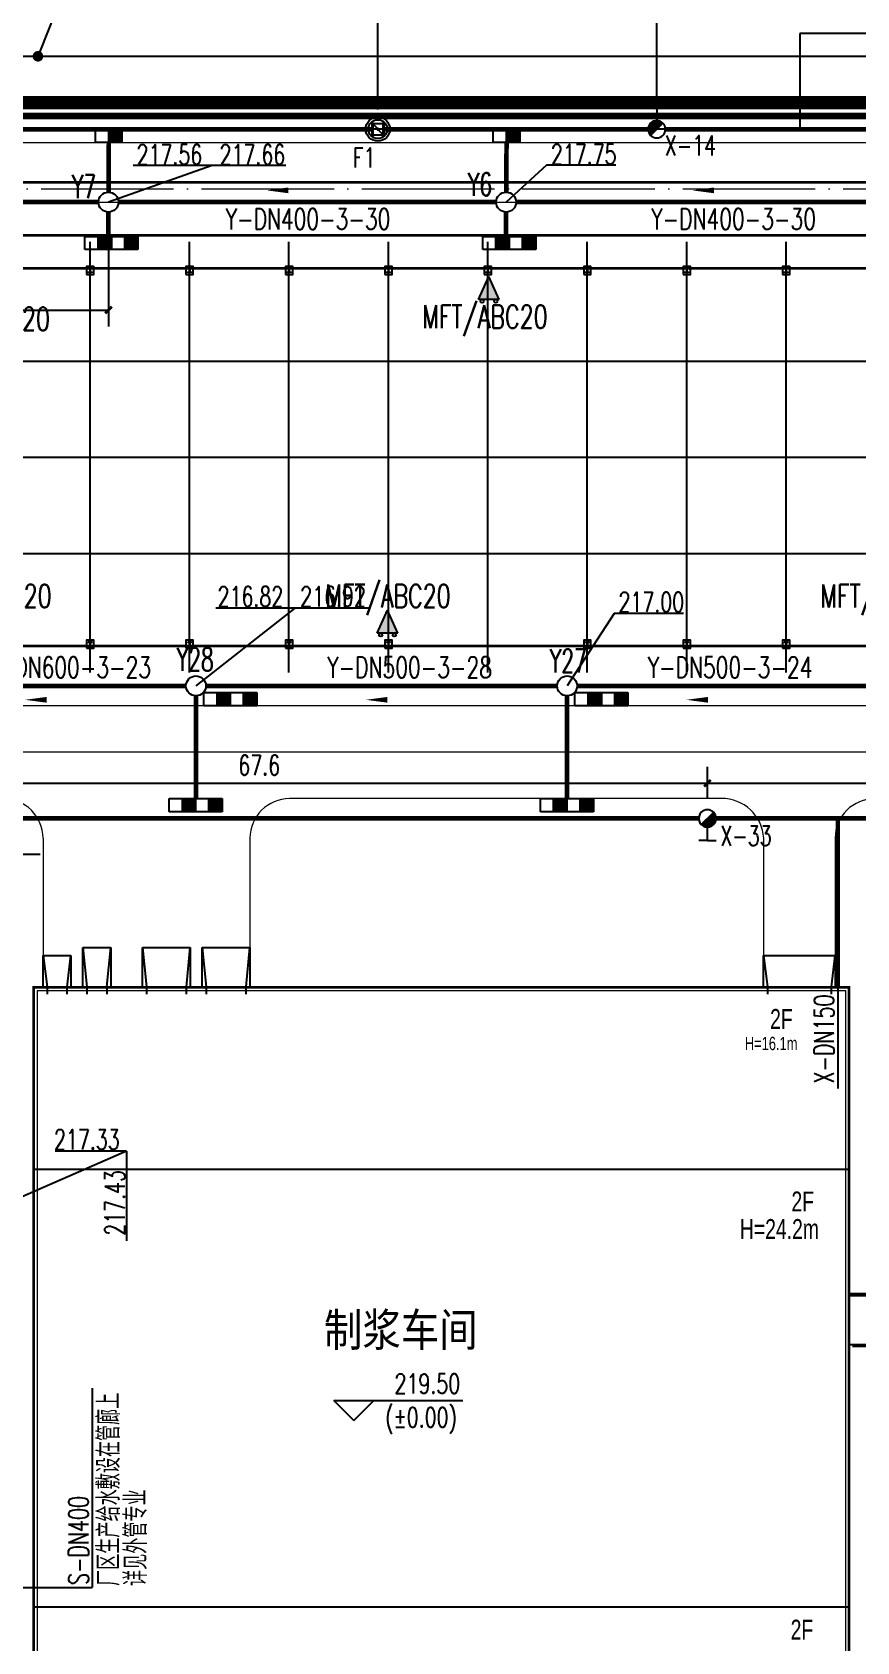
# Model space of a CAD drawing. Header units: metres. Extents: x 497246 to 997717, y 2998582 to 5998198.
# Drawn here: x 497780.1 to 497842.3, y 2999138.2 to 2999259.7 of the extents above; entities that cross this region are included whole.
import ezdxf
from ezdxf.enums import TextEntityAlignment as Align

# ---------------------------------------------------------------- set-up
doc = ezdxf.new("R2010")
doc.units = ezdxf.units.M
doc.header["$LTSCALE"] = 1000
for name, pattern in [('ACAD_ISO05W100', [34, 24, -3, 0.5, -3, 0.5, -3]), ('CENTER', [2, 1.25, -0.25, 0.25, -0.25]), ('DASH', [0.35, 0.25, -0.1]), ('DASHED', [19.05, 12.7, -6.35]), ('DOTE', [2.42, 2, -0.2, 0.02, -0.2]), ('PHANTOM2', [31.75, 15.875, -3.175, 3.175, -3.175, 3.175, -3.175])]:
    doc.linetypes.add(name, pattern=pattern)
doc.layers.get('0').update_dxf_attribs({"linetype": 'CONTINUOUS'})
doc.layers.get('Defpoints').update_dxf_attribs({"linetype": 'CONTINUOUS'})
for name, color, linetype in [('COLUMN', 9, 'CONTINUOUS'), ('DIM_LEAD', 3, 'CONTINUOUS'), ('DOTE', 1, 'CENTER'), ('EQUIP_消火栓', 7, 'CONTINUOUS'), ('EQUIP_灭火器', 7, 'CONTINUOUS'), ('PIPE-消防', 1, 'CONTINUOUS'), ('PIPE-给水', 3, 'CONTINUOUS'), ('PIPE-雨水', 4, 'CONTINUOUS'), ('PUB_TEXT', 7, 'CONTINUOUS'), ('RD-侧石线', 5, 'CONTINUOUS'), ('RD-红线', 7, 'CONTINUOUS'), ('TEXT_灭火器', 7, 'CONTINUOUS'), ('TEXT_雨水', 7, 'CONTINUOUS'), ('TWT_DIM', 3, 'CONTINUOUS'), ('TWT_雨水口', 4, 'CONTINUOUS'), ('VALVE_喷淋', 7, 'CONTINUOUS'), ('WELL_雨水', 4, 'CONTINUOUS'), ('围墙', 6, 'FENCELINE2'), ('图例层', 7, 'CONTINUOUS'), ('建筑', 7, 'CONTINUOUS'), ('建筑门坡散水', 9, 'CONTINUOUS'), ('文字', 255, 'CONTINUOUS'), ('新建建筑', 2, 'CONTINUOUS'), ('用地边界', 7, 'CONTINUOUS'), ('红线', 1, 'PHANTOM2'), ('雨水标注', 100, 'CONTINUOUS')]:
    doc.layers.add(name, color=color, linetype=linetype)
doc.layers.add('建筑轴线', color=1, linetype='DOTE', lineweight=15, plot=False)
doc.layers.add('道路', color=4, linetype='CONTINUOUS', lineweight=15)
doc.layers.add('道路中线', color=1, linetype='DOTE', lineweight=13)
doc.styles.add('_TCH_DIM', font='SIMPLEX', dxfattribs={"bigfont": 'GBCBIG'})
doc.styles.add('_TCH_DIM_T3', font='SIMPLEX', dxfattribs={"width": 0.705882, "bigfont": 'GBCBIG'})
doc.styles.add('_TWT_WELL', font='SIMPLEX', dxfattribs={"width": 0.8, "height": 3.5, "bigfont": 'HZTXT'})
doc.styles.add('HZTXT', font='txt', dxfattribs={"width": 0.7, "bigfont": 'HZTXT'})
doc.styles.get("Standard").update_dxf_attribs({"font": 'rs.shx', "bigfont": 'hztxt.shx'})
doc.styles.add('TG_LINETYPE', font='SIMPLEX', dxfattribs={"width": 0.8, "height": 3, "bigfont": 'HZTXT'})
doc.styles.add('亨利项目总图布置_2022_8_8_t3--03$0$亨利项目总图布置_2022_8_8_t3--02$0$CEC', font='ARIALN.TTF')
doc.linetypes.add('FENCELINE2', pattern='A,6.35,-2.54,[132,ltypeshp.shx,S=2.54,R=0,X=-2.54,Y=0],-2.54,25.4', length=36.83)
doc.linetypes.add('TG_QS', pattern='A,3,-0.6,["QS",TG_LINETYPE,S=0.1,R=0,X=-0.52,Y=-0.15],0', length=3.6)
doc.linetypes.add('TG_X', pattern='A,3,-0.3,["X",TG_LINETYPE,S=0.1,R=0,X=-0.23,Y=-0.15],0', length=3.3)
doc.linetypes.add('TG_Y', pattern='A,2,-0.3,["Y",TG_LINETYPE,S=0.1,R=0,X=-0.23,Y=-0.15],0', length=2.3)
doc.dimstyles.new('_TWT_ARCH&&1', dxfattribs={"dimtxt": 1.4875, "dimasz": 0.5, "dimexe": 1.25, "dimexo": 1.5, "dimgap": 0.63125, "dimtad": 1, "dimdec": 1, "dimzin": 0, "dimdsep": 46, "dimtxsty": '_TCH_DIM_T3', "dimblk": 'ARCHTICK', "dimcen": 0.09, "dimclrt": 7, "dimazin": 2, "dimtfac": 1, "dimtdec": 1, "dimtix": 1, "dimtmove": 2, "dimatfit": 3, "dimfxl": 1, "dimtolj": 1, "dimtzin": 0, "dimarcsym": 0})

# ---------------------------------------------------------------- blocks, each defined once
blk = doc.blocks.new('$VALVE$00000316')
for p, q in [((-125, 72), (125, -72)), ((-125, 72), (-125, -72)), ((-125, 72), (125, 72)), ((125, 72), (125, -72)), ((-125, -72), (125, -72))]:
    blk.add_line(p, q)
at = {"const_width": 21.1}
blk.add_lwpolyline([(-11, 0, 1), (11, 0, 1)], format="xyb", close=True, dxfattribs=at)
for p in [(-125, 0), (125, 0)]:
    blk.add_point(p)
at = {"color": 7, "flags": 9}
for tag in ['XSIZE', 'YSIZE']:
    blk.add_attdef(tag, (0, 0), '', height=0.5, dxfattribs=at)
blk = doc.blocks.new('_ArchTick')
at = {"color": 0, "linetype": 'ByBlock', "const_width": 0.4}
blk.add_lwpolyline([(-0.5, -0.5), (0.5, 0.5)], dxfattribs=at)
blk = doc.blocks.new('*D479')
at = {"layer": 'Defpoints', "color": 0, "transparency": 16777216}
for p in [(497830.99, 2999202.98), (497763.37, 2999200.33), (497830.99, 2999200.33)]:
    blk.add_point(p, dxfattribs=at)
at = {"layer": 'TWT_DIM', "color": 0, "lineweight": -2, "transparency": 16777216}
for p, q in [((497763.37, 2999201.83), (497763.37, 2999204.23)), ((497830.99, 2999201.83), (497830.99, 2999204.23)), ((497763.37, 2999202.98), (497830.99, 2999202.98))]:
    blk.add_line(p, q, dxfattribs=at)
at = {"layer": 'TWT_DIM', "color": 0, "lineweight": -2, "transparency": 16777216, "xscale": 0.5, "yscale": 0.5, "zscale": 0.5, "rotation": 180}
blk.add_blockref('_ArchTick', (497763.37, 2999202.98), dxfattribs=at)
at = {"layer": 'TWT_DIM', "color": 0, "lineweight": -2, "transparency": 16777216, "xscale": 0.5, "yscale": 0.5, "zscale": 0.5}
blk.add_blockref('_ArchTick', (497830.99, 2999202.98), dxfattribs=at)
at = {"layer": 'TWT_DIM', "color": 7, "transparency": 16777216, "insert": (497797.18, 2999204.35), "char_height": 1.488, "attachment_point": 5, "style": '_TCH_DIM_T3'}
blk.add_mtext('\\A1;67.6', dxfattribs=at)
blk = doc.blocks.new('*D482')
at = {"layer": 'Defpoints', "color": 0, "transparency": 16777216}
for p in [(497806.13, 2999261.83), (497732.17, 2999252.33), (497806.13, 2999252.33)]:
    blk.add_point(p, dxfattribs=at)
at = {"layer": 'TWT_DIM', "color": 0, "lineweight": -2, "transparency": 16777216}
for p, q in [((497732.17, 2999253.83), (497732.17, 2999263.08)), ((497806.13, 2999253.83), (497806.13, 2999263.08)), ((497732.17, 2999261.83), (497806.13, 2999261.83))]:
    blk.add_line(p, q, dxfattribs=at)
at = {"layer": 'TWT_DIM', "color": 0, "lineweight": -2, "transparency": 16777216, "xscale": 0.5, "yscale": 0.5, "zscale": 0.5, "rotation": 180}
blk.add_blockref('_ArchTick', (497732.17, 2999261.83), dxfattribs=at)
at = {"layer": 'TWT_DIM', "color": 0, "lineweight": -2, "transparency": 16777216, "xscale": 0.5, "yscale": 0.5, "zscale": 0.5}
blk.add_blockref('_ArchTick', (497806.13, 2999261.83), dxfattribs=at)
at = {"layer": 'TWT_DIM', "color": 7, "transparency": 16777216, "insert": (497769.15, 2999263.2), "char_height": 1.488, "attachment_point": 5, "style": '_TCH_DIM_T3'}
blk.add_mtext('\\A1;74.0', dxfattribs=at)
blk = doc.blocks.new('*D483')
at = {"layer": 'Defpoints', "color": 0, "transparency": 16777216}
for p in [(497827.17, 2999261.83), (497806.13, 2999252.33), (497827.17, 2999252.33)]:
    blk.add_point(p, dxfattribs=at)
at = {"layer": 'TWT_DIM', "color": 0, "lineweight": -2, "transparency": 16777216}
for p, q in [((497806.13, 2999253.83), (497806.13, 2999263.08)), ((497827.17, 2999253.83), (497827.17, 2999263.08)), ((497806.13, 2999261.83), (497827.17, 2999261.83))]:
    blk.add_line(p, q, dxfattribs=at)
at = {"layer": 'TWT_DIM', "color": 0, "lineweight": -2, "transparency": 16777216, "xscale": 0.5, "yscale": 0.5, "zscale": 0.5, "rotation": 180}
blk.add_blockref('_ArchTick', (497806.13, 2999261.83), dxfattribs=at)
at = {"layer": 'TWT_DIM', "color": 0, "lineweight": -2, "transparency": 16777216, "xscale": 0.5, "yscale": 0.5, "zscale": 0.5}
blk.add_blockref('_ArchTick', (497827.17, 2999261.83), dxfattribs=at)
at = {"layer": 'TWT_DIM', "color": 7, "transparency": 16777216, "insert": (497816.65, 2999263.2), "char_height": 1.488, "attachment_point": 5, "style": '_TCH_DIM_T3'}
blk.add_mtext('\\A1;21.0', dxfattribs=at)
blk = doc.blocks.new('*D484')
at = {"layer": 'Defpoints', "color": 0, "transparency": 16777216}
for p in [(497909.17, 2999261.83), (497827.17, 2999252.33), (497909.17, 2999252.33)]:
    blk.add_point(p, dxfattribs=at)
at = {"layer": 'TWT_DIM', "color": 0, "lineweight": -2, "transparency": 16777216}
for p, q in [((497827.17, 2999253.83), (497827.17, 2999263.08)), ((497909.17, 2999253.83), (497909.17, 2999263.08)), ((497827.17, 2999261.83), (497909.17, 2999261.83))]:
    blk.add_line(p, q, dxfattribs=at)
at = {"layer": 'TWT_DIM', "color": 0, "lineweight": -2, "transparency": 16777216, "xscale": 0.5, "yscale": 0.5, "zscale": 0.5, "rotation": 180}
blk.add_blockref('_ArchTick', (497827.17, 2999261.83), dxfattribs=at)
at = {"layer": 'TWT_DIM', "color": 0, "lineweight": -2, "transparency": 16777216, "xscale": 0.5, "yscale": 0.5, "zscale": 0.5}
blk.add_blockref('_ArchTick', (497909.17, 2999261.83), dxfattribs=at)
at = {"layer": 'TWT_DIM', "color": 7, "transparency": 16777216, "insert": (497868.17, 2999263.2), "char_height": 1.488, "attachment_point": 5, "style": '_TCH_DIM_T3'}
blk.add_mtext('\\A1;82.0', dxfattribs=at)
blk = doc.blocks.new('*D486')
at = {"layer": 'Defpoints', "color": 0, "transparency": 16777216}
for p in [(497914.49, 2999202.98), (497830.99, 2999200.33), (497914.49, 2999200.33)]:
    blk.add_point(p, dxfattribs=at)
at = {"layer": 'TWT_DIM', "color": 0, "lineweight": -2, "transparency": 16777216}
for p, q in [((497830.99, 2999201.83), (497830.99, 2999204.23)), ((497914.49, 2999201.83), (497914.49, 2999204.23)), ((497830.99, 2999202.98), (497914.49, 2999202.98))]:
    blk.add_line(p, q, dxfattribs=at)
at = {"layer": 'TWT_DIM', "color": 0, "lineweight": -2, "transparency": 16777216, "xscale": 0.5, "yscale": 0.5, "zscale": 0.5, "rotation": 180}
blk.add_blockref('_ArchTick', (497830.99, 2999202.98), dxfattribs=at)
at = {"layer": 'TWT_DIM', "color": 0, "lineweight": -2, "transparency": 16777216, "xscale": 0.5, "yscale": 0.5, "zscale": 0.5}
blk.add_blockref('_ArchTick', (497914.49, 2999202.98), dxfattribs=at)
at = {"layer": 'TWT_DIM', "color": 7, "transparency": 16777216, "insert": (497872.74, 2999204.35), "char_height": 1.488, "attachment_point": 5, "style": '_TCH_DIM_T3'}
blk.add_mtext('\\A1;83.5', dxfattribs=at)
blk = doc.blocks.new('*D534')
at = {"layer": 'Defpoints', "color": 0, "transparency": 16777216}
for p in [(497755.83, 2999246.83), (497785.81, 2999246.83), (497785.81, 2999238.69)]:
    blk.add_point(p, dxfattribs=at)
at = {"layer": 'TWT_DIM', "color": 0, "lineweight": -2, "transparency": 16777216}
for p, q in [((497755.83, 2999245.33), (497755.83, 2999237.44)), ((497785.81, 2999245.33), (497785.81, 2999237.44)), ((497755.83, 2999238.69), (497785.81, 2999238.69))]:
    blk.add_line(p, q, dxfattribs=at)
at = {"layer": 'TWT_DIM', "color": 0, "lineweight": -2, "transparency": 16777216, "xscale": 0.5, "yscale": 0.5, "zscale": 0.5, "rotation": 180}
blk.add_blockref('_ArchTick', (497755.83, 2999238.69), dxfattribs=at)
at = {"layer": 'TWT_DIM', "color": 0, "lineweight": -2, "transparency": 16777216, "xscale": 0.5, "yscale": 0.5, "zscale": 0.5}
blk.add_blockref('_ArchTick', (497785.81, 2999238.69), dxfattribs=at)
at = {"layer": 'TWT_DIM', "color": 7, "transparency": 16777216, "insert": (497770.82, 2999240.07), "char_height": 1.488, "attachment_point": 5, "style": '_TCH_DIM_T3'}
blk.add_mtext('\\A1;30.0', dxfattribs=at)
blk = doc.blocks.new('$TwtSys$00000187')
blk.add_circle((0, 0), 0.5)
blk = doc.blocks.new('$TwtSys$00000385')
for p, q in [((0, 331), (-130, 331)), ((0, 331), (0, 131)), ((0, 331), (130, 331)), ((92, 92), (-92, -92))]:
    blk.add_line(p, q)
for start, end in [(135, 315), (315, 135)]:
    blk.add_arc((0, 0), 131, start, end)
at = {"color": 0}
for points in [[(-34, 127), (-127, 34), (34, 127), (-127, -34)], [(-93, 93), (-93, 93), (-34, 127), (-127, 34)], [(34, 127), (-127, -34), (93, 93), (-93, -93)]]:
    blk.add_solid(points, dxfattribs=at)
blk = doc.blocks.new('$TwtSys$00000424')
for p, q in [((-500, 250), (500, 250)), ((-500, -250), (-500, 250)), ((0, -250), (0, 250)), ((500, 250), (500, -250)), ((500, -250), (-500, -250))]:
    blk.add_line(p, q)
blk.add_solid([(0, 250), (500, 250), (0, -250), (500, -250)])
blk = doc.blocks.new('$TwtSys$00000425')
for p, q in [((-1000, -250), (-1000, 250)), ((-1000, 250), (0, 250)), ((-500, -250), (-500, 250)), ((0, 250), (1000, 250)), ((0, 250), (0, -250)), ((0, -250), (0, 250)), ((500, -250), (500, 250)), ((1000, 250), (1000, -250)), ((0, -250), (-1000, -250)), ((1000, -250), (0, -250))]:
    blk.add_line(p, q)
for points in [[(-500, 250), (0, 250), (-500, -250), (0, -250)], [(500, 250), (1000, 250), (500, -250), (1000, -250)]]:
    blk.add_solid(points)
blk = doc.blocks.new('$TwtSys$00000547')
blk.add_hatch(color=256).paths.add_polyline_path([(-155, 0), (0, 346), (155, 0)])
for p, q in [((-155, 0), (0, 346)), ((155, 0), (0, 346)), ((155, 0), (-155, 0))]:
    blk.add_line(p, q)
for centre in [(-103, -26), (103, -26)]:
    blk.add_circle(centre, 25.7)

msp = doc.modelspace()

# ---------------------------------------------------------------- linework, layer by layer
at = {"color": 0}
for p, q in [((497841.68, 2999173.83), (497780.18, 2999173.83)), ((497841.68, 2999140.83), (497780.18, 2999140.83))]:
    msp.add_line(p, q, dxfattribs=at)
at = {"layer": 'COLUMN', "color": 7}
for points in [[(497784.16, 2999241.38), (497784.71, 2999241.38), (497784.71, 2999241.98), (497784.16, 2999241.98)], [(497791.66, 2999241.38), (497792.21, 2999241.38), (497792.21, 2999241.98), (497791.66, 2999241.98)], [(497799.16, 2999241.38), (497799.71, 2999241.38), (497799.71, 2999241.98), (497799.16, 2999241.98)], [(497806.66, 2999241.38), (497807.21, 2999241.38), (497807.21, 2999241.98), (497806.66, 2999241.98)], [(497814.16, 2999241.38), (497814.71, 2999241.38), (497814.71, 2999241.98), (497814.16, 2999241.98)], [(497821.66, 2999241.38), (497822.21, 2999241.38), (497822.21, 2999241.98), (497821.66, 2999241.98)], [(497829.16, 2999241.38), (497829.71, 2999241.38), (497829.71, 2999241.98), (497829.16, 2999241.98)], [(497836.66, 2999241.38), (497837.21, 2999241.38), (497837.21, 2999241.98), (497836.66, 2999241.98)], [(497784.16, 2999213.18), (497784.71, 2999213.18), (497784.71, 2999213.78), (497784.16, 2999213.78)], [(497791.66, 2999213.18), (497792.21, 2999213.18), (497792.21, 2999213.78), (497791.66, 2999213.78)], [(497799.16, 2999213.18), (497799.71, 2999213.18), (497799.71, 2999213.78), (497799.16, 2999213.78)], [(497806.66, 2999213.18), (497807.21, 2999213.18), (497807.21, 2999213.78), (497806.66, 2999213.78)], [(497821.66, 2999213.18), (497822.21, 2999213.18), (497822.21, 2999213.78), (497821.66, 2999213.78)], [(497829.16, 2999213.18), (497829.71, 2999213.18), (497829.71, 2999213.78), (497829.16, 2999213.78)], [(497836.66, 2999213.18), (497837.21, 2999213.18), (497837.21, 2999213.78), (497836.66, 2999213.78)]]:
    msp.add_lwpolyline(points, close=True, dxfattribs=at)
for points in [[(497784.29, 2999241.83), (497784.57, 2999241.83), (497784.57, 2999241.82), (497784.44, 2999241.82), (497784.44, 2999241.54), (497784.57, 2999241.54), (497784.57, 2999241.53), (497784.29, 2999241.53), (497784.29, 2999241.54), (497784.43, 2999241.54), (497784.43, 2999241.82), (497784.29, 2999241.82), (497784.29, 2999241.83)], [(497791.79, 2999241.83), (497792.07, 2999241.83), (497792.07, 2999241.82), (497791.94, 2999241.82), (497791.94, 2999241.54), (497792.07, 2999241.54), (497792.07, 2999241.53), (497791.79, 2999241.53), (497791.79, 2999241.54), (497791.93, 2999241.54), (497791.93, 2999241.82), (497791.79, 2999241.82), (497791.79, 2999241.83)], [(497799.29, 2999241.83), (497799.57, 2999241.83), (497799.57, 2999241.82), (497799.44, 2999241.82), (497799.44, 2999241.54), (497799.57, 2999241.54), (497799.57, 2999241.53), (497799.29, 2999241.53), (497799.29, 2999241.54), (497799.43, 2999241.54), (497799.43, 2999241.82), (497799.29, 2999241.82), (497799.29, 2999241.83)], [(497806.79, 2999241.83), (497807.07, 2999241.83), (497807.07, 2999241.82), (497806.94, 2999241.82), (497806.94, 2999241.54), (497807.07, 2999241.54), (497807.07, 2999241.53), (497806.79, 2999241.53), (497806.79, 2999241.54), (497806.93, 2999241.54), (497806.93, 2999241.82), (497806.79, 2999241.82), (497806.79, 2999241.83)], [(497814.29, 2999241.83), (497814.57, 2999241.83), (497814.57, 2999241.82), (497814.44, 2999241.82), (497814.44, 2999241.54), (497814.57, 2999241.54), (497814.57, 2999241.53), (497814.29, 2999241.53), (497814.29, 2999241.54), (497814.43, 2999241.54), (497814.43, 2999241.82), (497814.29, 2999241.82), (497814.29, 2999241.83)], [(497821.79, 2999241.83), (497822.07, 2999241.83), (497822.07, 2999241.82), (497821.94, 2999241.82), (497821.94, 2999241.54), (497822.07, 2999241.54), (497822.07, 2999241.53), (497821.79, 2999241.53), (497821.79, 2999241.54), (497821.93, 2999241.54), (497821.93, 2999241.82), (497821.79, 2999241.82), (497821.79, 2999241.83)], [(497829.29, 2999241.83), (497829.57, 2999241.83), (497829.57, 2999241.82), (497829.44, 2999241.82), (497829.44, 2999241.54), (497829.57, 2999241.54), (497829.57, 2999241.53), (497829.29, 2999241.53), (497829.29, 2999241.54), (497829.43, 2999241.54), (497829.43, 2999241.82), (497829.29, 2999241.82), (497829.29, 2999241.83)], [(497836.79, 2999241.83), (497837.07, 2999241.83), (497837.07, 2999241.82), (497836.94, 2999241.82), (497836.94, 2999241.54), (497837.07, 2999241.54), (497837.07, 2999241.53), (497836.79, 2999241.53), (497836.79, 2999241.54), (497836.93, 2999241.54), (497836.93, 2999241.82), (497836.79, 2999241.82), (497836.79, 2999241.83)], [(497784.29, 2999213.63), (497784.57, 2999213.63), (497784.57, 2999213.62), (497784.44, 2999213.62), (497784.44, 2999213.34), (497784.57, 2999213.34), (497784.57, 2999213.33), (497784.29, 2999213.33), (497784.29, 2999213.34), (497784.43, 2999213.34), (497784.43, 2999213.62), (497784.29, 2999213.62), (497784.29, 2999213.63)], [(497791.79, 2999213.63), (497792.07, 2999213.63), (497792.07, 2999213.62), (497791.94, 2999213.62), (497791.94, 2999213.34), (497792.07, 2999213.34), (497792.07, 2999213.33), (497791.79, 2999213.33), (497791.79, 2999213.34), (497791.93, 2999213.34), (497791.93, 2999213.62), (497791.79, 2999213.62), (497791.79, 2999213.63)], [(497799.29, 2999213.63), (497799.57, 2999213.63), (497799.57, 2999213.62), (497799.44, 2999213.62), (497799.44, 2999213.34), (497799.57, 2999213.34), (497799.57, 2999213.33), (497799.29, 2999213.33), (497799.29, 2999213.34), (497799.43, 2999213.34), (497799.43, 2999213.62), (497799.29, 2999213.62), (497799.29, 2999213.63)], [(497806.79, 2999213.63), (497807.07, 2999213.63), (497807.07, 2999213.62), (497806.94, 2999213.62), (497806.94, 2999213.34), (497807.07, 2999213.34), (497807.07, 2999213.33), (497806.79, 2999213.33), (497806.79, 2999213.34), (497806.93, 2999213.34), (497806.93, 2999213.62), (497806.79, 2999213.62), (497806.79, 2999213.63)], [(497821.79, 2999213.63), (497822.07, 2999213.63), (497822.07, 2999213.62), (497821.94, 2999213.62), (497821.94, 2999213.34), (497822.07, 2999213.34), (497822.07, 2999213.33), (497821.79, 2999213.33), (497821.79, 2999213.34), (497821.93, 2999213.34), (497821.93, 2999213.62), (497821.79, 2999213.62), (497821.79, 2999213.63)], [(497829.29, 2999213.63), (497829.57, 2999213.63), (497829.57, 2999213.62), (497829.44, 2999213.62), (497829.44, 2999213.34), (497829.57, 2999213.34), (497829.57, 2999213.33), (497829.29, 2999213.33), (497829.29, 2999213.34), (497829.43, 2999213.34), (497829.43, 2999213.62), (497829.29, 2999213.62), (497829.29, 2999213.63)], [(497836.79, 2999213.63), (497837.07, 2999213.63), (497837.07, 2999213.62), (497836.94, 2999213.62), (497836.94, 2999213.34), (497837.07, 2999213.34), (497837.07, 2999213.33), (497836.79, 2999213.33), (497836.79, 2999213.34), (497836.93, 2999213.34), (497836.93, 2999213.62), (497836.79, 2999213.62), (497836.79, 2999213.63)]]:
    msp.add_lwpolyline(points, dxfattribs=at)
at = {"layer": 'DIM_LEAD'}
msp.add_line((497780.5, 2999257.83), (497784.92, 2999268.91), dxfattribs=at)
at = {"layer": 'DIM_LEAD', "const_width": 0.4}
msp.add_lwpolyline([(497780.42, 2999257.65, 1), (497780.57, 2999258.02, 1)], format="xyb", close=True, dxfattribs=at)
at = {"layer": 'DOTE'}
for p, q in [((497784.43, 2999211.33), (497784.43, 2999243.83)), ((497791.93, 2999211.33), (497791.93, 2999243.83)), ((497799.43, 2999211.33), (497799.43, 2999243.83)), ((497806.93, 2999211.33), (497806.93, 2999243.83)), ((497814.43, 2999211.33), (497814.43, 2999243.83)), ((497821.93, 2999211.33), (497821.93, 2999243.83)), ((497829.43, 2999211.33), (497829.43, 2999243.83)), ((497836.93, 2999211.33), (497836.93, 2999243.83)), ((497752.43, 2999241.83), (497959.43, 2999241.83)), ((497752.43, 2999234.83), (497959.43, 2999234.83)), ((497752.43, 2999227.58), (497959.43, 2999227.58)), ((497752.43, 2999220.33), (497959.43, 2999220.33)), ((497752.43, 2999213.33), (497959.43, 2999213.33))]:
    msp.add_line(p, q, dxfattribs=at)
at = {"layer": 'PIPE-消防', "color": 70, "linetype": 'ByBlock'}
for p, q in [((497837.97, 2999259.55), (497837.97, 2999252.33)), ((497778.92, 2999142.29), (497784.59, 2999142.29))]:
    msp.add_line(p, q, dxfattribs=at)
at = {"layer": 'PIPE-消防', "color": 70, "linetype": 'TG_X', "ltscale": 700}
msp.add_line((497840.83, 2999187.8), (497840.83, 2999179.95), dxfattribs=at)
at = {"layer": 'PIPE-消防', "linetype": 'TG_X', "ltscale": 0.005, "const_width": 0.35}
for points in [[(497732.83, 2999252.33), (497805.68, 2999252.33)], [(497806.58, 2999252.33), (497826.52, 2999252.33)], [(497827.83, 2999252.33), (497908.52, 2999252.33)], [(497763.37, 2999200.33), (497830.34, 2999200.33)], [(497831.65, 2999200.33), (497840.83, 2999200.33)], [(497840.83, 2999200.33), (497840.83, 2999187.49)], [(497840.83, 2999200.33), (497858.26, 2999200.33)]]:
    msp.add_lwpolyline(points, dxfattribs=at)
at = {"layer": 'PIPE-给水', "color": 70, "linetype": 'ByBlock'}
for p, q in [((497846.06, 2999259.55), (497837.97, 2999259.55)), ((497780.67, 2999197.62), (497773.33, 2999197.62)), ((497784.59, 2999157.34), (497784.59, 2999142.29))]:
    msp.add_line(p, q, dxfattribs=at)
at = {"layer": 'PIPE-雨水', "color": 0, "linetype": 'TG_Y', "ltscale": 2.5, "const_width": 0.35}
for points in [[(497785.82, 2999247.58), (497785.84, 2999251.33)], [(497815.82, 2999247.58), (497815.84, 2999251.33)], [(497785.8, 2999244.25), (497785.81, 2999246.08)], [(497815.8, 2999244.25), (497815.81, 2999246.08)]]:
    msp.add_lwpolyline(points, dxfattribs=at)
at = {"layer": 'PIPE-雨水', "color": 70, "linetype": 'ByBlock'}
for points in [[(497802.25, 2999247.71, 0, 0, 0), (497797.76, 2999247.72, 0, 0.432, 0), (497799.38, 2999247.72, 0, 0, 0)], [(497834.35, 2999247.71, 0, 0, 0), (497829.86, 2999247.72, 0, 0.432, 0), (497831.48, 2999247.72, 0, 0, 0)], [(497784, 2999209.28, 0, 0, 0), (497779.52, 2999209.28, 0, 0.432, 0), (497781.14, 2999209.28, 0, 0, 0)], [(497809.71, 2999209.28, 0, 0, 0), (497805.23, 2999209.28, 0, 0.432, 0), (497806.85, 2999209.28, 0, 0, 0)], [(497833.9, 2999209.28, 0, 0, 0), (497829.41, 2999209.28, 0, 0.432, 0), (497831.03, 2999209.28, 0, 0, 0)]]:
    msp.add_lwpolyline(points, format="xyseb", dxfattribs=at)
at = {"layer": 'PIPE-雨水', "color": 0, "linetype": 'TG_Y', "ltscale": 0.005, "const_width": 0.35}
for points in [[(497756.58, 2999246.83), (497785.06, 2999246.83)], [(497786.56, 2999246.83), (497815.06, 2999246.83)], [(497816.56, 2999246.83), (497845.06, 2999246.83)], [(497770.16, 2999210.33), (497791.66, 2999210.33)], [(497793.16, 2999210.33), (497819.66, 2999210.33)], [(497821.16, 2999210.33), (497843.66, 2999210.33)]]:
    msp.add_lwpolyline(points, dxfattribs=at)
at = {"layer": 'PIPE-雨水', "color": 0, "linetype": 'TG_Y', "ltscale": 0.003, "const_width": 0.35}
for points in [[(497792.41, 2999209.58), (497792.41, 2999201.83)], [(497820.41, 2999209.58), (497820.41, 2999201.83)]]:
    msp.add_lwpolyline(points, dxfattribs=at)
at = {"layer": 'RD-侧石线', "color": 5, "ltscale": 0.1}
msp.add_line((497948.43, 2999257.83), (497575.91, 2999257.83), dxfattribs=at)
at = {"layer": 'RD-红线', "ltscale": 0.1}
msp.add_lwpolyline([(497559.22, 2999232.92), (497559.17, 2999234.33, -0.414214), (497579.17, 2999254.33), (497974.78, 2999254.33)], format="xyb", dxfattribs=at)
msp.add_lwpolyline([(497559.22, 2999232.92), (497559.17, 2999234.33, -0.414214), (497579.17, 2999254.33), (497974.78, 2999254.33)], format="xyb", dxfattribs=at)
at = {"layer": 'VALVE_喷淋', "linetype": 'Continuous'}
for p, q in [((497805.68, 2999252.84), (497805.69, 2999251.84)), ((497805.76, 2999252.84), (497805.76, 2999251.84)), ((497806.51, 2999252.84), (497806.51, 2999251.84)), ((497806.58, 2999252.84), (497806.59, 2999251.84))]:
    msp.add_line(p, q, dxfattribs=at)
for radius in [0.913, 0.913, 0.713, 0.713]:
    msp.add_circle((497806.13, 2999252.34), radius, dxfattribs=at)
at = {"layer": 'WELL_雨水', "color": 6, "ltscale": 10, "flags": 128}
msp.add_lwpolyline([(497564.27, 2999061.34), (497986.41, 2999059.34), (497986.93, 2999059.34), (497982.04, 2999129), (497976.44, 2999158.68), (497973.52, 2999200.33), (497969.86, 2999252.33), (497576.62, 2999252.33), (497562.01, 2999236.64), (497563.37, 2999213.33), (497564.27, 2999197.88), (497564.27, 2999061.34)], dxfattribs=at)
at = {"layer": '围墙', "ltscale": 0.3, "const_width": 0.5, "flags": 128}
msp.add_lwpolyline([(497562.77, 2999162.67, 0.01723), (497560.22, 2999232.97), (497560.17, 2999234.35, -0.413944), (497579.17, 2999253.33), (497953.66, 2999253.33)], format="xyb", dxfattribs=at)
at = {"layer": '图例层', "color": 1, "linetype": 'DASHED', "ltscale": 0.5}
msp.add_line((497577.68, 2999248.33), (497963.43, 2999248.33), dxfattribs=at)
at = {"layer": '图例层', "color": 1, "linetype": 'DASHED', "ltscale": 0.5, "const_width": 0.2}
msp.add_lwpolyline([(497583.15, 2999248.33), (497967.14, 2999248.33)], dxfattribs=at)
at = {"layer": '图例层', "color": 11, "linetype": 'DASH', "ltscale": 20, "const_width": 0.2, "flags": 128}
msp.add_lwpolyline([(497583.52, 2999244.33), (497964.41, 2999244.33)], dxfattribs=at)
at = {"layer": '建筑'}
for p, q in [((497841.68, 2999173.83), (497780.18, 2999173.83)), ((497841.68, 2999140.83), (497780.18, 2999140.83))]:
    msp.add_line(p, q, dxfattribs=at)
at = {"layer": '建筑', "linetype": 'Continuous', "const_width": 0.1}
for points in [[(497754.43, 2999213.33), (497957.43, 2999213.33), (497957.43, 2999241.83), (497754.43, 2999241.83)], [(497780.18, 2999127.08), (497841.68, 2999127.08), (497841.68, 2999187.58), (497780.18, 2999187.58)]]:
    msp.add_lwpolyline(points, close=True, dxfattribs=at)
at = {"layer": '建筑', "linetype": 'DASH', "ltscale": 0.005}
msp.add_lwpolyline([(497841.68, 2999164.48), (497857.18, 2999164.48), (497857.18, 2999160.48), (497841.68, 2999160.48)], close=True, dxfattribs=at)
at = {"layer": '建筑轴线', "ltscale": 3}
msp.add_lwpolyline([(497780.43, 2999127.33), (497841.43, 2999127.33), (497841.43, 2999187.33), (497780.43, 2999187.33)], close=True, dxfattribs=at)
at = {"layer": '建筑轴线', "ltscale": 0.003}
msp.add_lwpolyline([(497780.43, 2999127.33), (497841.43, 2999127.33), (497841.43, 2999187.33), (497780.43, 2999187.33)], close=True, dxfattribs=at)
at = {"layer": '建筑门坡散水', "linetype": 'Continuous'}
for p, q in [((497783.88, 2999190.58), (497785.98, 2999190.58)), ((497783.88, 2999187.58), (497783.88, 2999190.58)), ((497783.88, 2999190.58), (497784.18, 2999187.62)), ((497785.69, 2999187.62), (497785.98, 2999190.58)), ((497785.98, 2999190.58), (497785.98, 2999187.58)), ((497788.38, 2999190.58), (497791.98, 2999190.58)), ((497788.38, 2999187.58), (497788.38, 2999190.58)), ((497788.38, 2999190.58), (497788.68, 2999187.62)), ((497791.69, 2999187.62), (497791.98, 2999190.58)), ((497791.98, 2999190.58), (497791.98, 2999187.58)), ((497792.88, 2999190.58), (497796.48, 2999190.58)), ((497792.88, 2999187.58), (497792.88, 2999190.58)), ((497792.88, 2999190.58), (497793.18, 2999187.62)), ((497796.19, 2999187.62), (497796.48, 2999190.58)), ((497796.48, 2999190.58), (497796.48, 2999187.58)), ((497780.88, 2999189.98), (497782.98, 2999189.98)), ((497780.88, 2999187.58), (497780.88, 2999189.98)), ((497780.88, 2999189.98), (497781.18, 2999187.62)), ((497782.69, 2999187.62), (497782.98, 2999189.98)), ((497782.98, 2999189.98), (497782.98, 2999187.58)), ((497835.23, 2999189.98), (497840.63, 2999189.98)), ((497835.23, 2999187.58), (497835.23, 2999189.98)), ((497835.23, 2999189.98), (497835.53, 2999187.62)), ((497840.34, 2999187.62), (497840.63, 2999189.98)), ((497840.63, 2999189.98), (497840.63, 2999187.58)), ((497781.18, 2999187.58), (497781.18, 2999187.08)), ((497782.68, 2999187.58), (497782.68, 2999187.08)), ((497784.18, 2999187.58), (497784.18, 2999187.08)), ((497785.68, 2999187.58), (497785.68, 2999187.08)), ((497788.68, 2999187.58), (497788.68, 2999187.08)), ((497791.68, 2999187.58), (497791.68, 2999187.08)), ((497793.18, 2999187.58), (497793.18, 2999187.08)), ((497796.18, 2999187.58), (497796.18, 2999187.08)), ((497835.53, 2999187.58), (497835.53, 2999187.08)), ((497840.33, 2999187.58), (497840.33, 2999187.08))]:
    msp.add_line(p, q, dxfattribs=at)
at = {"layer": '文字', "color": 0}
for p, q in [((497804.32, 2999154.91), (497802.82, 2999156.41)), ((497802.82, 2999156.41), (497812.54, 2999156.41)), ((497804.32, 2999154.91), (497805.82, 2999156.41))]:
    msp.add_line(p, q, dxfattribs=at)
at = {"layer": '新建建筑', "linetype": 'DASH', "ltscale": 10}
for p, q in [((497841.68, 2999164.33), (497857.18, 2999164.33)), ((497841.68, 2999160.63), (497857.18, 2999160.63))]:
    msp.add_line(p, q, dxfattribs=at)
at = {"layer": '新建建筑', "color": 0, "linetype": 'Continuous', "const_width": 0.2}
for points in [[(497754.43, 2999213.33), (497957.43, 2999213.33), (497957.43, 2999241.83), (497754.43, 2999241.83)], [(497780.18, 2999127.08), (497841.68, 2999127.08), (497841.68, 2999187.58), (497780.18, 2999187.58)]]:
    msp.add_lwpolyline(points, close=True, dxfattribs=at)
at = {"layer": '用地边界', "color": 0}
msp.add_lwpolyline([(498074.58, 2999254.33), (497579.17, 2999254.33, 0.414214), (497559.17, 2999234.33), (497559.22, 2999232.92, -0.017235), (497561.77, 2999162.67), (497562.06, 2998995.3), (497565.61, 2998970.3), (497565.69, 2998924.83, 0.37059), (497582.68, 2998905.06), (497583.86, 2998904.92), (497585.69, 2998904.83), (497652.7, 2998904.83), (497677.7, 2998901.33), (498034.8, 2998901.33)], format="xyb", dxfattribs=at)
at = {"layer": '红线', "color": 1, "linetype": 'ACAD_ISO05W100', "flags": 128}
for const_width in [1, 1, 1, 1, 0.7, 0.7, 0.7, 0.7]:
    msp.add_lwpolyline([(497971.73, 2999254.33), (497978.43, 2999158.94), (497984.03, 2999129.26), (497991.44, 2999023.72), (497990.05, 2998993.55), (497996.53, 2998901.33), (497677.7, 2998901.33), (497652.7, 2998904.83), (497585.69, 2998904.83), (497583.86, 2998904.92), (497582.68, 2998905.06, -0.37059), (497565.69, 2998924.83), (497565.61, 2998970.3), (497562.06, 2998995.3), (497561.77, 2999162.67, 0.017235), (497559.22, 2999232.92), (497559.17, 2999234.33, -0.414214), (497579.17, 2999254.33), (497971.73, 2999254.33)], format="xyb", close=True, dxfattribs=dict(at, const_width=const_width))
at = {"layer": '道路', "linetype": 'ByBlock', "lineweight": 0, "ltscale": 0.2}
for p, q in [((497577.74, 2999251.33), (497950.83, 2999251.33)), ((497581.53, 2999246.83), (497968.41, 2999246.83)), ((497756.93, 2999244.33), (497954.93, 2999244.33)), ((497756.93, 2999244.33), (497954.93, 2999244.33)), ((497954.43, 2999208.83), (497756.93, 2999208.83)), ((497832.03, 2999201.83), (497799.48, 2999201.83)), ((497780.88, 2999198.83), (497780.88, 2999187.58)), ((497796.48, 2999198.83), (497796.48, 2999187.58)), ((497835.23, 2999198.83), (497835.23, 2999187.58)), ((497840.63, 2999198.83), (497840.63, 2999187.58))]:
    msp.add_line(p, q, dxfattribs=at)
for centre, radius, start, end in [((497777.88, 2999198.83), 3, 0, 90), ((497799.48, 2999198.83), 3, 90, 180), ((497832.06, 2999198.66), 3.18, 3.1812, 90.514), ((497843.63, 2999198.83), 3, 90, 180)]:
    msp.add_arc(centre, radius, start, end, dxfattribs=at)
at = {"layer": '道路中线', "ltscale": 0.005}
for p, q in [((497744.43, 2999247.83), (497963.43, 2999247.83)), ((497964.8, 2999205.33), (497744.43, 2999205.33))]:
    msp.add_line(p, q, dxfattribs=at)
at = {"layer": '道路中线', "ltscale": 5}
msp.add_line((497963.43, 2999205.33), (497744.43, 2999205.33), dxfattribs=at)
at = {"layer": '雨水标注', "color": 70}
for p, q in [((497793.63, 2999249.6), (497785.81, 2999246.83)), ((497793.63, 2999249.6), (497787.67, 2999249.6)), ((497799.19, 2999249.6), (497793.63, 2999249.6)), ((497818.85, 2999249.61), (497815.81, 2999246.83)), ((497824.08, 2999249.61), (497818.85, 2999249.61)), ((497799.88, 2999216.19), (497792.41, 2999210.33)), ((497799.88, 2999216.19), (497793.9, 2999216.19)), ((497805.44, 2999216.19), (497799.88, 2999216.19)), ((497823.95, 2999215.78), (497820.41, 2999210.33)), ((497829.18, 2999215.78), (497823.95, 2999215.78)), ((497787.17, 2999175.22), (497767.93, 2999166.83)), ((497787.17, 2999175.22), (497781.79, 2999175.22)), ((497787.17, 2999175.22), (497787.17, 2999168.45))]:
    msp.add_line(p, q, dxfattribs=at)

# ---------------------------------------------------------------- block references
at = {"layer": 'EQUIP_消火栓', "xscale": 0.005, "yscale": 0.005, "zscale": 0.005}
msp.add_blockref('$TwtSys$00000385', (497827.17, 2999252.33), dxfattribs=at)
at = {"layer": 'EQUIP_消火栓', "xscale": 0.005, "yscale": 0.005, "zscale": 0.005, "rotation": 180}
msp.add_blockref('$TwtSys$00000385', (497830.99, 2999200.33), dxfattribs=at)
at = {"layer": 'EQUIP_灭火器', "color": 3, "xscale": 0.005, "yscale": 0.005, "zscale": 0.005}
for p in [(497814.51, 2999239.49), (497806.86, 2999214.31)]:
    msp.add_blockref('$TwtSys$00000547', p, dxfattribs=at)
at = {"layer": 'TWT_雨水口', "xscale": 0.002, "yscale": 0.002, "zscale": 0.002}
for name, p in [('$TwtSys$00000424', (497785.83, 2999251.83)), ('$TwtSys$00000424', (497815.83, 2999251.83)), ('$TwtSys$00000425', (497786.04, 2999243.75)), ('$TwtSys$00000425', (497816.04, 2999243.75)), ('$TwtSys$00000425', (497795, 2999209.33)), ('$TwtSys$00000425', (497823, 2999209.33)), ('$TwtSys$00000425', (497792.39, 2999201.33)), ('$TwtSys$00000425', (497820.39, 2999201.33))]:
    msp.add_blockref(name, p, dxfattribs=at)
at = {"layer": 'VALVE_喷淋', "linetype": 'Continuous', "xscale": 0.003004181190397867, "yscale": 0.006, "zscale": 0.003004181190397867, "rotation": 0.1921711401537556}
msp.add_blockref('$VALVE$00000316', (497806.13, 2999252.34), dxfattribs=at)
at = {"layer": 'WELL_雨水', "xscale": 1.5, "yscale": 1.5, "zscale": 1.5}
for p in [(497785.81, 2999246.83), (497815.81, 2999246.83), (497792.41, 2999210.33), (497820.41, 2999210.33)]:
    msp.add_blockref('$TwtSys$00000187', p, dxfattribs=at)

# ---------------------------------------------------------------- texts
at = {"layer": 'PIPE-消防', "color": 140, "linetype": 'TG_X', "ltscale": 700, "style": 'HZTXT', "width": 0.7}
for s, p in [('X-14', (497829.71, 2999251.11)), ('X-33', (497833.9, 2999199.02))]:
    msp.add_text(s, height=1.5, dxfattribs=at).set_placement(p, align=Align.MIDDLE)
msp.add_text('F1', height=1.5, dxfattribs=at).set_placement((497804.24, 2999249.44))
at = {"layer": 'PIPE-消防', "linetype": 'TG_X', "ltscale": 700, "style": 'HZTXT', "width": 0.7}
msp.add_text('X-DN150', height=1.5, rotation=90, dxfattribs=at).set_placement((497839.79, 2999183.69), align=Align.MIDDLE)
at = {"layer": 'PIPE-给水', "color": 91, "linetype": 'TG_QS', "ltscale": 800, "style": 'HZTXT', "width": 0.7}
msp.add_text('S-DN400', height=1.5, rotation=90, dxfattribs=at).set_placement((497783.56, 2999145.85), align=Align.MIDDLE)
at = {"layer": 'PIPE-雨水', "color": 70, "style": 'HZTXT', "width": 0.7}
for s, p in [('Y-DN400-3-30', (497800.86, 2999245.56, 20.88)), ('Y-DN400-3-30', (497832.96, 2999245.56, 20.88)), ('Y-DN600-3-23', (497782.81, 2999211.73, 20.88)), ('Y-DN500-3-28', (497808.52, 2999211.73, 20.88)), ('Y-DN500-3-24', (497832.7, 2999211.73, 20.88))]:
    msp.add_text(s, height=1.6, dxfattribs=at).set_placement(p, align=Align.MIDDLE)
at = {"layer": 'PUB_TEXT', "style": '_TCH_DIM'}
for s, height, p in [('厂区生产给水敷设在管廊上', 1.6879, (497786.67, 2999142.42)), ('详见外管专业', 1.688, (497788.71, 2999142.42))]:
    msp.add_text(s, height=height, rotation=90, dxfattribs=at).set_placement(p)
at = {"layer": 'TEXT_灭火器', "color": 3, "style": 'HZTXT', "width": 0.7}
for p in [(497771.95, 2999237.15), (497809.48, 2999237.31), (497772.07, 2999216.24), (497802.17, 2999216.24), (497839.51, 2999216.24)]:
    msp.add_text('MFT/ABC20', height=1.75, dxfattribs=at).set_placement(p)
at = {"layer": 'TEXT_雨水', "style": '_TWT_WELL', "width": 0.64}
for s, p in [('Y7', (497783.06, 2999247.13)), ('Y6', (497812.93, 2999247.3)), ('Y28', (497790.97, 2999211.46)), ('Y27', (497819.11, 2999211.35))]:
    msp.add_text(s, height=1.75, dxfattribs=at).set_placement(p)
at = {"layer": '文字', "color": 7, "style": '亨利项目总图布置_2022_8_8_t3--03$0$亨利项目总图布置_2022_8_8_t3--02$0$CEC', "width": 0.85}
for s, height, p in [('2F', 1.5, (497835.72, 2999184.45)), ('H=16.1m', 1, (497833.81, 2999182.85)), ('2F', 1.5, (497837.33, 2999170.68)), ('H=24.2m', 1.5, (497833.44, 2999168.6)), ('制浆车间', 2.5, (497802.07, 2999160.49)), ('2F', 1.5, (497837.27, 2999138.37))]:
    msp.add_text(s, height=height, dxfattribs=at).set_placement(p)
at = {"layer": '文字', "color": 0, "style": '_TCH_DIM', "width": 0.705882}
for s, p in [('219.50', (497807.39, 2999156.94)), ('(%%P0.00)', (497806.69, 2999154.4))]:
    msp.add_text(s, height=1.488, dxfattribs=at).set_placement(p)
at = {"layer": '雨水标注', "color": 70, "style": 'HZTXT', "width": 0.7}
for s, p in [('217.56', (497790.41, 2999250.43, 20.88)), ('217.66', (497796.67, 2999250.43, 20.88)), ('217.75', (497821.66, 2999250.45, 20.88)), ('216.82', (497796.52, 2999217.08, 20.88)), ('216.92', (497802.75, 2999217.08, 20.88)), ('217.00', (497826.76, 2999216.66, 20.88)), ('217.33', (497784.18, 2999176.1, 20.88))]:
    msp.add_text(s, height=1.5, dxfattribs=at).set_placement(p, align=Align.MIDDLE)
msp.add_text('217.43', height=1.5, rotation=90, dxfattribs=at).set_placement((497786.29, 2999171.32, 20.88), align=Align.MIDDLE)

# ---------------------------------------------------------------- dimensions: what is measured, and where the dimension line sits
at = {"layer": 'TWT_DIM'}
for p1, p2, picture, middle in [((497732.17, 2999252.33), (497806.13, 2999252.33), '*D482', (497769.15, 2999263.2)), ((497806.13, 2999252.33), (497827.17, 2999252.33), '*D483', (497816.65, 2999263.2)), ((497827.17, 2999252.33), (497909.17, 2999252.33), '*D484', (497868.17, 2999263.2))]:
    dim = msp.add_aligned_dim(p1=p1, p2=p2, distance=9.49, dimstyle='_TWT_ARCH&&1', dxfattribs=at)
    dim.commit()
    dim.dimension.update_dxf_attribs({"geometry": picture, "text_midpoint": middle})
at = {"layer": 'TWT_DIM', "color": 0}
dim = msp.add_aligned_dim(p1=(497755.83, 2999246.83), p2=(497785.81, 2999246.83), distance=-8.14, dimstyle='_TWT_ARCH&&1', dxfattribs=at)
dim.commit()
dim.dimension.update_dxf_attribs({"geometry": '*D534', "text_midpoint": (497770.82, 2999240.07)})
at = {"layer": 'TWT_DIM', "color": 3}
for p1, p2, picture, middle in [((497763.37, 2999200.33), (497830.99, 2999200.33), '*D479', (497797.18, 2999204.35)), ((497830.99, 2999200.33), (497914.49, 2999200.33), '*D486', (497872.74, 2999204.35))]:
    dim = msp.add_aligned_dim(p1=p1, p2=p2, distance=2.64, dimstyle='_TWT_ARCH&&1', dxfattribs=at)
    dim.commit()
    dim.dimension.update_dxf_attribs({"geometry": picture, "text_midpoint": middle})

doc.saveas('drawing.dxf')
